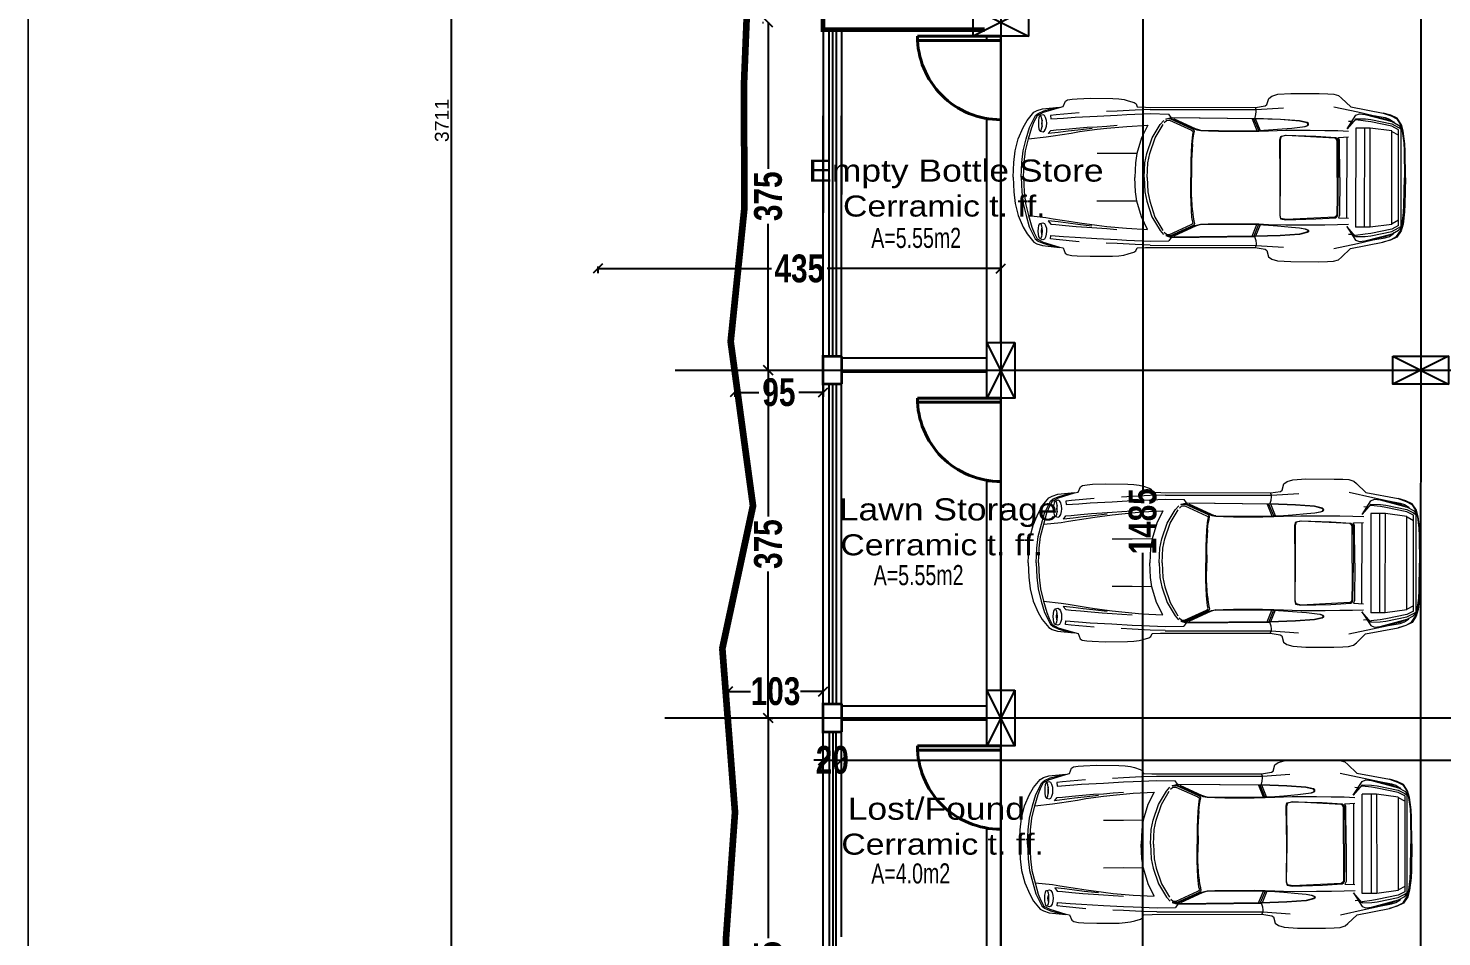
# Model space of a CAD drawing. Extents: x 285329 to 658348, y -83126 to -16980.
# Drawn here: x 326417 to 327941, y -41959 to -40979 of the extents above; entities that cross this region are included whole.
import ezdxf

# ---------------------------------------------------------------- set-up
doc = ezdxf.new("R2010")
doc.units = 0
doc.linetypes.add('CENTER', pattern=[50.8, 31.75, -6.35, 6.35, -6.35])
doc.layers.get('0').update_dxf_attribs({"linetype": 'CONTINUOUS'})
doc.layers.get('DEFPOINTS').update_dxf_attribs({"color": 9, "linetype": 'CONTINUOUS'})
for name, color, linetype, lineweight in [('A-Axis', 1, 'CENTER', 9), ('A-Door', 5, 'CONTINUOUS', 15), ('A-text finishing', 6, 'CONTINUOUS', 13), ('A-text function', 30, 'CONTINUOUS', 20), ('excavation border', 5, 'CONTINUOUS', 30), ('FIGURES', 153, 'CONTINUOUS', 0), ('SECTION-ar', 131, 'CONTINUOUS', 40), ('VIS', 8, 'CONTINUOUS', 18)]:
    doc.layers.add(name, color=color, linetype=linetype, lineweight=lineweight)
for name, color, linetype in [('AXIS', 1, 'CONTINUOUS'), ('COLUMN', 5, 'CONTINUOUS'), ('FURNITURE', 4, 'CONTINUOUS'), ('TEXT', 3, 'CONTINUOUS'), ('WALL', 7, 'CONTINUOUS'), ('WALL1', 2, 'CONTINUOUS')]:
    doc.layers.add(name, color=color, linetype=linetype)
doc.styles.add('ARIAL', font='BOD_CB.TTF', dxfattribs={"width": 1.2})
doc.styles.add('CITYBLUEPRINT', font='cityb___.ttf', dxfattribs={"width": 0.8})
doc.styles.get("Standard").update_dxf_attribs({"font": 'sanss___.ttf', "height": 15})
doc.dimstyles.new('50', dxfattribs={"dimtxt": 30, "dimasz": 10, "dimexe": 5, "dimexo": 6, "dimgap": 5, "dimtad": 0, "dimdec": 0, "dimdsep": 46, "dimtxsty": 'CITYBLUEPRINT', "dimblk1": 'OBLIQUE', "dimblk2": 'OBLIQUE', "dimsah": 1, "dimcen": 0.05, "dimdle": 0.03, "dimclre": 22, "dimclrt": 7, "dimadec": 0, "dimazin": 0, "dimtfac": 1, "dimtdec": 0, "dimtix": 1, "dimtmove": 0, "dimatfit": 3, "dimldrblk": 'OBLIQUE', "dimfxl": 1, "dimtolj": 1, "dimtzin": 0, "dimarcsym": 0})
doc.dimstyles.new('STANDARD$0', dxfattribs={"dimscale": 0, "dimtxt": 50, "dimasz": 8, "dimexe": 15, "dimexo": 0.0625, "dimgap": 2, "dimtad": 1, "dimdec": 0, "dimzin": 0, "dimdsep": 46, "dimtxsty": 'Standard', "dimblk1": 'ARCHTICK', "dimblk2": 'ARCHTICK', "dimsah": 1, "dimcen": 0.09, "dimdle": 15, "dimclrd": 3, "dimclre": 3, "dimclrt": 3, "dimazin": 0, "dimtfac": 1, "dimtdec": 0, "dimtofl": 0, "dimtmove": 1, "dimatfit": 3, "dimldrblk": 'ARCHTICK', "dimfxl": 1.0455, "dimfxlon": 1, "dimtolj": 1, "dimtzin": 0, "dimarcsym": 0})

# ---------------------------------------------------------------- blocks, each defined once
blk = doc.blocks.new('XREF1$0$02PCAR09')
at = {"color": 0, "linetype": 'ByBlock'}
for p, q in [((-143.26, 30.05), (-157.04, 27.42)), ((-136.16, 30.07), (-146.25, 27.9)), ((-139.39, 33.77), (-143.26, 30.05)), ((-138.14, 34.83), (-139.39, 33.77)), ((-136.04, 35.43), (-138.14, 34.83)), ((-133.57, 35.58), (-136.04, 35.43)), ((-129.86, 35.7), (-133.57, 35.58)), ((-117.88, 35.7), (-129.86, 35.7)), ((-112.33, 35.34), (-117.88, 35.7)), ((-109.85, 34.59), (-112.33, 35.34)), ((-108.47, 33.6), (-109.85, 34.59)), ((-107.73, 30.95), (-108.47, 33.6)), ((-107, 30.43), (-107.73, 30.95)), ((-102.8, 29.76), (-107, 30.43)), ((-52.16, 31.23), (-52.64, 29.95)), ((-51.29, 31.76), (-52.16, 31.23)), ((-48.85, 32.53), (-51.29, 31.76)), ((-47.09, 33.02), (-48.85, 32.53)), ((-44.85, 33.29), (-47.09, 33.02)), ((-42.26, 33.45), (-44.85, 33.29)), ((-32.75, 33.53), (-42.26, 33.45)), ((-27.18, 33.31), (-32.75, 33.53)), ((-24.96, 33.14), (-27.18, 33.31)), ((-22.98, 32.83), (-24.96, 33.14)), ((-22.13, 32.24), (-22.98, 32.83)), ((-21.22, 30), (-22.13, 32.24)), ((-164.79, 22.49), (-162.98, 25.22)), ((-162.81, 24.98), (-164.42, 22.49)), ((-162.98, 25.22), (-160.29, 26.5)), ((-160.49, 26.23), (-162.81, 24.98)), ((-159.78, 24.91), (-161.5, 23.73)), ((-149.39, 26.87), (-160.88, 23.8)), ((-151.85, 24.65), (-160.77, 22.81)), ((-157.04, 27.42), (-160.49, 26.23)), ((-160.29, 26.5), (-157.04, 27.42)), ((-159.78, 24.24), (-160.17, 23.99)), ((-157.91, 25.53), (-159.78, 24.91)), ((-157.91, 25.01), (-159.78, 24.24)), ((-152.81, 26.43), (-157.91, 25.53)), ((-153.83, 25.85), (-157.91, 25.01)), ((-153.47, 26.28), (-153.83, 25.85)), ((-146.25, 27.9), (-152.81, 26.43)), ((-149.51, 24.91), (-151.85, 24.65)), ((-151.85, 23.66), (-149.51, 24.04)), ((-145.43, 25.03), (-149.51, 24.91)), ((-149.51, 24.04), (-145.43, 24.53)), ((-147.04, 27.13), (-149.39, 26.87)), ((-145.43, 26.52), (-147.04, 27.13)), ((-141.73, 20.71), (-145.43, 26.52)), ((-145.43, 25.03), (-141.73, 20.73)), ((-145.43, 24.53), (-145.43, 25.03)), ((-142.39, 24.02), (-143.85, 23.95)), ((-124.86, 23.34), (-121.58, 24.14)), ((-124.69, 23.22), (-121.6, 24.01)), ((-121.6, 24.01), (-113.44, 24.57)), ((-121.58, 24.14), (-113.44, 24.69)), ((-103.18, 28.82), (-114.79, 29.59)), ((-113.44, 24.69), (-102.68, 25.08)), ((-113.44, 24.57), (-102.68, 24.96)), ((-104.9, 20.03), (-102.9, 24.96)), ((-104.22, 19.99), (-102.17, 24.96)), ((-101.45, 24.96), (-103.47, 19.98)), ((-103.18, 28.82), (-102.8, 29.76)), ((-58.2, 28.79), (-103.18, 28.82)), ((-103.18, 28.09), (-103.18, 28.82)), ((-103.06, 26.7), (-103.18, 28.09)), ((-102.68, 25.44), (-103.06, 26.7)), ((-56.22, 29.83), (-102.8, 29.76)), ((-67.1, 25.44), (-102.68, 25.06)), ((-102.68, 25.08), (-102.68, 25.44)), ((-102.68, 24.94), (-67.65, 25.32)), ((-102.68, 25.06), (-102.68, 24.94)), ((-77.45, 20.66), (-68.24, 24.88)), ((-67.39, 24.89), (-76.59, 20.66)), ((-76.17, 20.52), (-66.86, 24.77)), ((-66.4, 24.24), (-75.65, 20.03)), ((-66.42, 25.2), (-67.39, 24.89)), ((-67.1, 25.46), (-66.11, 26.89)), ((-67.1, 25.54), (-67.1, 25.54)), ((-64.81, 24.72), (-67.1, 25.46)), ((-66.86, 24.77), (-65.78, 24.81)), ((-65.14, 24.16), (-66.4, 24.24)), ((-58.32, 27.06), (-66.11, 26.89)), ((-65.78, 24.81), (-64.81, 24.72)), ((-64.13, 23.29), (-65.14, 24.16)), ((-62.4, 22.49), (-63.89, 24.21)), ((-48.2, 26.63), (-58.32, 27.06)), ((-58.2, 28.77), (-51.78, 28.55)), ((-52.64, 29.95), (-56.22, 29.83)), ((-51.78, 28.55), (-44.15, 28.14)), ((-44.15, 26.41), (-48.2, 26.63)), ((-44.15, 28.14), (-39.54, 27.93)), ((-35.6, 25.95), (-44.15, 26.41)), ((-26.33, 25.46), (-35.6, 25.95)), ((-28.03, 27.35), (-18.29, 26.45)), ((-21.41, 25.08), (-26.33, 25.46)), ((-16.03, 24.72), (-21.41, 25.08)), ((-19.65, 29.66), (-21.22, 30)), ((-12.48, 29.04), (-19.65, 29.78)), ((-12.79, 27.56), (-19.65, 29.66)), ((-18.29, 26.45), (-15.88, 26.19)), ((-13.04, 28.18), (-17.96, 29.55)), ((-15.88, 26.19), (-16.03, 24.72)), ((-14.22, 22.91), (-14.12, 24.14)), ((-14.12, 24.14), (-13.76, 25.41)), ((-13.76, 25.41), (-13.28, 26.26)), ((-13.28, 26.26), (-12.67, 26.55)), ((-10.59, 27.09), (-13.04, 28.18)), ((-10.26, 26.19), (-12.79, 27.56)), ((-12.67, 26.55), (-11.49, 26.19)), ((-10.14, 28.29), (-12.48, 29.04)), ((-12.31, 22.86), (-12.22, 24.26)), ((-12.22, 24.26), (-12.07, 25.22)), ((-12.22, 24.26), (-12.04, 22.86)), ((-12.07, 25.22), (-11.81, 25.93)), ((-11.81, 25.93), (-11.49, 26.19)), ((-11.49, 26.19), (-11.18, 25.93)), ((-11.18, 25.93), (-10.93, 25.22)), ((-10.93, 25.22), (-10.74, 24.13)), ((-10.74, 24.13), (-10.69, 22.86)), ((-9.43, 26.13), (-10.59, 27.09)), ((-8.9, 23.63), (-10.26, 26.19)), ((-8.78, 27.56), (-10.14, 28.29)), ((-6.9, 21.08), (-9.43, 26.13)), ((-5.94, 24.09), (-8.78, 27.56)), ((-4.27, 21.14), (-5.94, 24.09)), ((-166.21, 14.44), (-165.56, 19.69)), ((-165.19, 19.69), (-165.8, 14.82)), ((-165.56, 19.69), (-164.79, 22.49)), ((-164.42, 22.49), (-165.19, 19.69)), ((-163.6, 22.32), (-164.59, 21.21)), ((-163.6, 21.32), (-164.59, 20.71)), ((-164.59, -21.21), (-164.59, 21.21)), ((-160.88, 23.8), (-163.6, 22.32)), ((-160.77, 22.81), (-163.6, 21.32)), ((-163.6, 20.33), (-160.77, 21.82)), ((-163.6, 20.33), (-163.6, -20.33)), ((-163.6, 18.05), (-160.88, 19.53)), ((-161.5, 23.73), (-161.74, 23.33)), ((-160.77, 21.82), (-151.85, 23.66)), ((-160.77, 19.82), (-151.61, 21.07)), ((-160.77, 19.82), (-160.77, -19.82)), ((-151.61, 21.07), (-151.61, -21.07)), ((-151.61, 21.07), (-145.43, 21.07)), ((-149.26, 21.07), (-149.26, -21.19)), ((-145.43, -21.07), (-145.43, 21.07)), ((-137.77, 19.96), (-142.39, 19.75)), ((-132.34, 20.03), (-137.77, 19.96)), ((-126.04, 20.1), (-132.34, 20.03)), ((-115.78, 20.11), (-126.04, 20.1)), ((-125.42, 22.45), (-125.37, 22.96)), ((-125.08, 22.11), (-125.42, 22.45)), ((-125.37, 22.96), (-124.86, 23.34)), ((-125.15, 22.43), (-125.13, 22.84)), ((-124.89, 22.11), (-125.15, 22.43)), ((-125.13, 22.84), (-124.69, 23.22)), ((-124.01, 21.73), (-125.08, 22.11)), ((-123.84, 21.73), (-124.89, 22.11)), ((-121.62, 21.38), (-124.01, 21.73)), ((-121.62, 21.38), (-123.84, 21.73)), ((-118.22, 21.03), (-121.62, 21.38)), ((-112.19, 20.51), (-118.22, 21.03)), ((-108.37, 19.87), (-115.78, 20.11)), ((-108.37, 20.23), (-112.19, 20.51)), ((-104.22, 19.99), (-108.37, 20.23)), ((-104.27, 19.73), (-108.37, 19.87)), ((-99.56, 19.65), (-104.27, 19.73)), ((-99.52, 19.84), (-104.22, 19.99)), ((-87.11, 19.64), (-99.56, 19.65)), ((-87.11, 19.87), (-99.52, 19.84)), ((-82.86, 19.87), (-87.11, 19.87)), ((-82.86, 19.72), (-87.11, 19.64)), ((-79.67, 19.98), (-82.86, 19.87)), ((-79.63, 19.86), (-82.86, 19.72)), ((-79.67, 19.96), (-78.74, 20.2)), ((-77.89, 20.2), (-79.63, 19.86)), ((-78.74, 20.2), (-77.45, 20.66)), ((-77.21, 20.44), (-77.89, 20.2)), ((-76.59, 20.66), (-77.21, 20.44)), ((-76.95, 19.52), (-76.71, 20.25)), ((-76.73, 18.37), (-76.95, 19.52)), ((-76.42, 16.82), (-76.73, 18.37)), ((-76.71, 20.25), (-76.17, 20.52)), ((-76.22, 19.69), (-76.44, 19.24)), ((-76.44, 19.24), (-76.15, 18.22)), ((-75.65, 20.03), (-76.22, 19.69)), ((-76.15, 18.22), (-75.93, 16.82)), ((-60.22, 16.82), (-63.6, 22.49)), ((-58.97, 16.82), (-62.4, 22.49)), ((-57.13, 22.11), (-54.53, 16.8)), ((-48.2, 21.63), (-57.13, 22.11)), ((-39.78, 20.85), (-48.2, 21.63)), ((-39.78, 21.75), (-44.12, 22.11)), ((-35.6, 21.46), (-39.78, 21.75)), ((-35.6, 20.37), (-39.78, 20.85)), ((-31.38, 21.21), (-35.6, 21.46)), ((-28.21, 19.38), (-35.6, 20.37)), ((-33.48, 20.69), (-27.45, 19.99)), ((-26.79, 20.88), (-31.38, 21.21)), ((-24.62, 18.78), (-28.21, 19.38)), ((-27.45, 19.99), (-23.36, 19.5)), ((-22.2, 20.45), (-26.79, 20.88)), ((-17.01, 17.6), (-24.62, 18.78)), ((-23.36, 19.5), (-19.12, 18.97)), ((-18.2, 20.06), (-22.2, 20.45)), ((-19.12, 18.97), (-14.89, 18.51)), ((-16, 19.87), (-18.2, 20.06)), ((-14.89, 18.51), (-16, 19.87)), ((-14.12, 21.68), (-14.22, 22.91)), ((-13.76, 20.44), (-14.12, 21.68)), ((-13.28, 19.65), (-13.76, 20.44)), ((-12.67, 19.33), (-13.28, 19.65)), ((-11.49, 19.6), (-12.67, 19.33)), ((-12.24, 21.56), (-12.31, 22.86)), ((-12.04, 22.86), (-12.24, 21.56)), ((-12.07, 20.57), (-12.24, 21.58)), ((-11.81, 19.84), (-12.07, 20.57)), ((-11.49, 19.6), (-11.81, 19.84)), ((-11.18, 19.81), (-11.49, 19.6)), ((-10.93, 20.51), (-11.18, 19.81)), ((-10.74, 21.58), (-10.93, 20.51)), ((-10.69, 22.86), (-10.74, 21.58)), ((-7.91, 21.15), (-8.9, 23.63)), ((-6.56, 16.32), (-7.91, 21.15)), ((-5.57, 16.32), (-6.9, 21.08)), ((-2.17, 16.31), (-4.27, 21.14)), ((-166.35, 11.22), (-166.21, 14.44)), ((-165.8, 14.82), (-165.94, 11.59)), ((-138.14, 17.06), (-142.38, 17.26)), ((-141.73, 17.26), (-141.73, -17.16)), ((-138.66, 0), (-138.57, 15.9)), ((-138.57, 15.9), (-138.14, 17.06)), ((-137.9, 15.9), (-138.04, 8.28)), ((-137.51, 16.58), (-137.9, 15.9)), ((-137.56, 8.16), (-137.48, 15.78)), ((-136.98, 17.01), (-137.51, 16.58)), ((-137.48, 15.78), (-137.08, 16.44)), ((-137.08, 16.44), (-136.55, 16.78)), ((-128.55, 17.52), (-136.98, 17.01)), ((-136.55, 16.78), (-115.95, 17.82)), ((-115.76, 17.94), (-128.55, 17.52)), ((-115.95, 17.82), (-113.73, 17.36)), ((-113.56, 17.48), (-115.76, 17.94)), ((-113.73, 17.36), (-113.35, 15.95)), ((-113.2, 16.07), (-113.56, 17.48)), ((-113.4, -0.02), (-113.2, 16.07)), ((-113.35, 15.95), (-113.4, 0.02)), ((-76.1, 14.07), (-76.42, 16.82)), ((-76.1, 14.07), (-75.74, 7.15)), ((-75.93, 16.82), (-75.72, 13.98)), ((-75.72, 13.98), (-75.43, 7.15)), ((-60.22, 16.82), (-60.22, 16.82)), ((-58, 10.14), (-60.22, 16.82)), ((-56.75, 10.14), (-58.97, 16.82)), ((-54.53, 16.8), (-52.55, 10.14)), ((-13.95, 17.11), (-17.01, 17.6)), ((-6.56, 16.32), (-13.95, 17.11)), ((-5.26, 11.13), (-6.56, 16.32)), ((-4.27, 11.13), (-5.57, 16.32)), ((-0.87, 11.13), (-2.17, 16.31)), ((-166.57, 0.02), (-166.35, 11.22)), ((-165.94, 11.59), (-166.08, 0)), ((-138.04, 8.28), (-138.04, 0)), ((-137.56, 0), (-137.56, 8.16)), ((-75.74, 7.15), (-75.77, 0)), ((-75.43, 7.15), (-75.4, 0)), ((-57.13, 6.18), (-58, 10.14)), ((-56.89, 0), (-57.13, 6.18)), ((-55.9, 6.18), (-56.75, 10.14)), ((-55.64, 0), (-55.9, 6.18)), ((-52.55, 10.14), (-44.12, 10.09)), ((-52.55, 10.14), (-51.92, 6.18)), ((-51.92, 6.18), (-51.68, 0)), ((-44.12, 10.09), (-35.6, 10.09)), ((-4.7, 6.2), (-5.26, 11.13)), ((-4.39, 0), (-4.7, 6.2)), ((-3.7, 6.2), (-4.27, 11.13)), ((-3.4, 0), (-3.7, 6.2)), ((-0.31, 6.18), (-0.87, 11.13)), ((0, 0), (-0.31, 6.18)), ((-165.94, -11.59), (-166.08, 0)), ((-138.66, 0), (-138.57, -15.9)), ((-138.04, -8.28), (-138.04, 0)), ((-137.56, 0), (-137.56, -8.16)), ((-113.4, 0.02), (-113.2, -16.07)), ((-75.74, -7.15), (-75.77, 0)), ((-75.43, -7.15), (-75.4, 0)), ((-56.89, 0), (-57.13, -6.18)), ((-55.64, 0), (-55.9, -6.18)), ((-51.92, -6.18), (-51.68, 0)), ((-4.39, 0), (-4.7, -6.2)), ((-3.4, 0), (-3.7, -6.2)), ((0, 0), (-0.31, -6.18)), ((-166.57, -0.02), (-166.35, -11.22)), ((-113.35, -15.95), (-113.4, -0.02)), ((-166.35, -11.22), (-166.21, -14.44)), ((-165.8, -14.82), (-165.94, -11.59)), ((-137.9, -15.9), (-138.04, -8.28)), ((-137.56, -8.16), (-137.48, -15.78)), ((-76.1, -14.07), (-75.74, -7.15)), ((-75.72, -13.98), (-75.43, -7.15)), ((-58, -10.14), (-60.22, -16.82)), ((-56.75, -10.14), (-58.97, -16.82)), ((-57.13, -6.18), (-58, -10.14)), ((-55.9, -6.18), (-56.75, -10.14)), ((-54.53, -16.8), (-52.55, -10.14)), ((-52.55, -10.14), (-51.92, -6.18)), ((-52.55, -10.14), (-44.12, -10.09)), ((-44.12, -10.09), (-35.6, -10.09)), ((-5.26, -11.13), (-6.56, -16.32)), ((-4.27, -11.13), (-5.57, -16.32)), ((-4.7, -6.2), (-5.26, -11.13)), ((-3.7, -6.2), (-4.27, -11.13)), ((-0.87, -11.13), (-2.17, -16.31)), ((-0.31, -6.18), (-0.87, -11.13)), ((-166.21, -14.44), (-165.56, -19.69)), ((-165.19, -19.69), (-165.8, -14.82)), ((-138.14, -17.06), (-142.38, -17.26)), ((-138.57, -15.9), (-138.14, -17.06)), ((-137.51, -16.58), (-137.9, -15.9)), ((-136.98, -17.01), (-137.51, -16.58)), ((-137.48, -15.78), (-137.08, -16.44)), ((-137.08, -16.44), (-136.55, -16.78)), ((-128.55, -17.52), (-136.98, -17.01)), ((-136.55, -16.78), (-115.95, -17.82)), ((-115.76, -17.94), (-128.55, -17.52)), ((-115.95, -17.82), (-113.73, -17.36)), ((-113.56, -17.48), (-115.76, -17.94)), ((-113.73, -17.36), (-113.35, -15.95)), ((-113.2, -16.07), (-113.56, -17.48)), ((-76.42, -16.82), (-76.73, -18.37)), ((-76.1, -14.07), (-76.42, -16.82)), ((-76.15, -18.22), (-75.93, -16.82)), ((-75.93, -16.82), (-75.72, -13.98)), ((-60.22, -16.82), (-63.6, -22.49)), ((-58.97, -16.82), (-62.4, -22.49)), ((-60.22, -16.82), (-60.22, -16.82)), ((-57.13, -22.11), (-54.53, -16.8)), ((-17.01, -17.6), (-24.62, -18.78)), ((-13.95, -17.11), (-17.01, -17.6)), ((-6.56, -16.32), (-13.95, -17.11)), ((-6.56, -16.32), (-7.91, -21.15)), ((-5.57, -16.32), (-6.9, -21.08)), ((-2.17, -16.31), (-4.27, -21.14)), ((-165.56, -19.69), (-164.79, -22.49)), ((-164.42, -22.49), (-165.19, -19.69)), ((-164.79, -22.49), (-162.98, -25.22)), ((-163.6, -21.32), (-164.59, -20.71)), ((-163.6, -22.32), (-164.59, -21.21)), ((-162.81, -24.98), (-164.42, -22.49)), ((-163.6, -18.05), (-160.88, -19.53)), ((-163.6, -20.33), (-160.77, -21.82)), ((-160.77, -22.81), (-163.6, -21.32)), ((-160.88, -23.8), (-163.6, -22.32)), ((-161.5, -23.73), (-161.74, -23.33)), ((-159.78, -24.91), (-161.5, -23.73)), ((-149.39, -26.87), (-160.88, -23.8)), ((-160.77, -19.82), (-151.61, -21.07)), ((-160.77, -21.82), (-151.85, -23.66)), ((-151.85, -24.65), (-160.77, -22.81)), ((-159.78, -24.24), (-160.17, -23.99)), ((-151.85, -23.66), (-149.51, -24.04)), ((-151.61, -21.07), (-145.43, -21.07)), ((-141.73, -20.71), (-145.43, -26.52)), ((-145.43, -25.03), (-141.73, -20.73)), ((-142.39, -24.02), (-143.85, -23.95)), ((-137.77, -19.96), (-142.39, -19.75)), ((-132.34, -20.03), (-137.77, -19.96)), ((-126.04, -20.1), (-132.34, -20.03)), ((-115.78, -20.11), (-126.04, -20.1)), ((-125.08, -22.11), (-125.42, -22.45)), ((-125.42, -22.45), (-125.37, -22.96)), ((-125.37, -22.96), (-124.86, -23.34)), ((-124.89, -22.11), (-125.15, -22.43)), ((-125.15, -22.43), (-125.13, -22.84)), ((-125.13, -22.84), (-124.69, -23.22)), ((-124.01, -21.73), (-125.08, -22.11)), ((-123.84, -21.73), (-124.89, -22.11)), ((-124.86, -23.34), (-121.58, -24.14)), ((-124.69, -23.22), (-121.6, -24.01)), ((-121.62, -21.38), (-124.01, -21.73)), ((-121.62, -21.38), (-123.84, -21.73)), ((-118.22, -21.03), (-121.62, -21.38)), ((-112.19, -20.51), (-118.22, -21.03)), ((-108.37, -19.87), (-115.78, -20.11)), ((-108.37, -20.23), (-112.19, -20.51)), ((-104.27, -19.73), (-108.37, -19.87)), ((-104.22, -19.99), (-108.37, -20.23)), ((-104.9, -20.03), (-102.9, -24.96)), ((-99.56, -19.65), (-104.27, -19.73)), ((-99.52, -19.84), (-104.22, -19.99)), ((-104.22, -19.99), (-102.17, -24.96)), ((-101.45, -24.96), (-103.47, -19.98)), ((-87.11, -19.64), (-99.56, -19.65)), ((-87.11, -19.87), (-99.52, -19.84)), ((-82.86, -19.72), (-87.11, -19.64)), ((-82.86, -19.87), (-87.11, -19.87)), ((-79.63, -19.86), (-82.86, -19.72)), ((-79.67, -19.98), (-82.86, -19.87)), ((-79.67, -19.96), (-78.74, -20.2)), ((-77.89, -20.2), (-79.63, -19.86)), ((-78.74, -20.2), (-77.45, -20.66)), ((-77.21, -20.44), (-77.89, -20.2)), ((-77.45, -20.66), (-68.24, -24.88)), ((-76.59, -20.66), (-77.21, -20.44)), ((-76.73, -18.37), (-76.95, -19.52)), ((-76.95, -19.52), (-76.71, -20.25)), ((-76.71, -20.25), (-76.17, -20.52)), ((-67.39, -24.89), (-76.59, -20.66)), ((-76.44, -19.24), (-76.15, -18.22)), ((-76.22, -19.69), (-76.44, -19.24)), ((-75.65, -20.03), (-76.22, -19.69)), ((-76.17, -20.52), (-66.86, -24.77)), ((-66.4, -24.24), (-75.65, -20.03)), ((-64.13, -23.29), (-65.14, -24.16)), ((-62.4, -22.49), (-63.89, -24.21)), ((-48.2, -21.63), (-57.13, -22.11)), ((-39.78, -20.85), (-48.2, -21.63)), ((-39.78, -21.75), (-44.12, -22.11)), ((-35.6, -20.37), (-39.78, -20.85)), ((-35.6, -21.46), (-39.78, -21.75)), ((-28.21, -19.38), (-35.6, -20.37)), ((-31.38, -21.21), (-35.6, -21.46)), ((-33.48, -20.69), (-27.45, -19.99)), ((-26.79, -20.88), (-31.38, -21.21)), ((-24.62, -18.78), (-28.21, -19.38)), ((-27.45, -19.99), (-23.36, -19.5)), ((-22.2, -20.45), (-26.79, -20.88)), ((-23.36, -19.5), (-19.12, -18.97)), ((-18.2, -20.06), (-22.2, -20.45)), ((-19.12, -18.97), (-14.89, -18.51)), ((-16, -19.87), (-18.2, -20.06)), ((-14.89, -18.51), (-16, -19.87)), ((-14.12, -21.68), (-14.22, -22.91)), ((-14.22, -22.91), (-14.12, -24.14)), ((-13.76, -20.44), (-14.12, -21.68)), ((-13.28, -19.65), (-13.76, -20.44)), ((-12.67, -19.33), (-13.28, -19.65)), ((-11.49, -19.6), (-12.67, -19.33)), ((-12.24, -21.56), (-12.31, -22.86)), ((-12.31, -22.86), (-12.22, -24.26)), ((-12.07, -20.57), (-12.24, -21.58)), ((-12.04, -22.86), (-12.24, -21.56)), ((-12.22, -24.26), (-12.04, -22.86)), ((-11.81, -19.84), (-12.07, -20.57)), ((-11.49, -19.6), (-11.81, -19.84)), ((-11.18, -19.81), (-11.49, -19.6)), ((-10.93, -20.51), (-11.18, -19.81)), ((-10.74, -21.58), (-10.93, -20.51)), ((-10.69, -22.86), (-10.74, -21.58)), ((-10.74, -24.13), (-10.69, -22.86)), ((-8.9, -23.63), (-10.26, -26.19)), ((-6.9, -21.08), (-9.43, -26.13)), ((-7.91, -21.15), (-8.9, -23.63)), ((-4.27, -21.14), (-5.94, -24.09)), ((-162.98, -25.22), (-160.29, -26.5)), ((-160.49, -26.23), (-162.81, -24.98)), ((-157.04, -27.42), (-160.49, -26.23)), ((-160.29, -26.5), (-157.04, -27.42)), ((-157.91, -25.01), (-159.78, -24.24)), ((-157.91, -25.53), (-159.78, -24.91)), ((-153.83, -25.85), (-157.91, -25.01)), ((-152.81, -26.43), (-157.91, -25.53)), ((-143.26, -30.05), (-157.04, -27.42)), ((-153.47, -26.28), (-153.83, -25.85)), ((-146.25, -27.9), (-152.81, -26.43)), ((-149.51, -24.91), (-151.85, -24.65)), ((-149.51, -24.04), (-145.43, -24.53)), ((-145.43, -25.03), (-149.51, -24.91)), ((-147.04, -27.13), (-149.39, -26.87)), ((-145.43, -26.52), (-147.04, -27.13)), ((-136.16, -30.07), (-146.25, -27.9)), ((-145.43, -24.53), (-145.43, -25.03)), ((-121.6, -24.01), (-113.44, -24.57)), ((-121.58, -24.14), (-113.44, -24.69)), ((-103.18, -28.82), (-114.79, -29.59)), ((-113.44, -24.57), (-102.68, -24.96)), ((-113.44, -24.69), (-102.68, -25.08)), ((-102.8, -29.76), (-107, -30.43)), ((-103.06, -26.7), (-103.18, -28.09)), ((-103.18, -28.09), (-103.18, -28.82)), ((-58.2, -28.79), (-103.18, -28.82)), ((-103.18, -28.82), (-102.8, -29.76)), ((-102.68, -25.44), (-103.06, -26.7)), ((-56.22, -29.83), (-102.8, -29.76)), ((-102.68, -25.06), (-102.68, -24.94)), ((-102.68, -24.94), (-67.65, -25.32)), ((-67.1, -25.44), (-102.68, -25.06)), ((-102.68, -25.08), (-102.68, -25.44)), ((-66.42, -25.2), (-67.39, -24.89)), ((-64.81, -24.72), (-67.1, -25.46)), ((-67.1, -25.46), (-66.11, -26.89)), ((-67.1, -25.54), (-67.1, -25.54)), ((-66.86, -24.77), (-65.78, -24.81)), ((-65.14, -24.16), (-66.4, -24.24)), ((-58.32, -27.06), (-66.11, -26.89)), ((-65.78, -24.81), (-64.81, -24.72)), ((-48.2, -26.63), (-58.32, -27.06)), ((-58.2, -28.77), (-51.78, -28.55)), ((-52.64, -29.95), (-56.22, -29.83)), ((-52.16, -31.23), (-52.64, -29.95)), ((-51.78, -28.55), (-44.15, -28.14)), ((-44.15, -26.41), (-48.2, -26.63)), ((-35.6, -25.95), (-44.15, -26.41)), ((-44.15, -28.14), (-39.54, -27.93)), ((-26.33, -25.46), (-35.6, -25.95)), ((-28.03, -27.35), (-18.29, -26.45)), ((-21.41, -25.08), (-26.33, -25.46)), ((-21.22, -30), (-22.13, -32.24)), ((-16.03, -24.72), (-21.41, -25.08)), ((-19.65, -29.66), (-21.22, -30)), ((-12.79, -27.56), (-19.65, -29.66)), ((-12.48, -29.04), (-19.65, -29.78)), ((-18.29, -26.45), (-15.88, -26.19)), ((-13.04, -28.18), (-17.96, -29.55)), ((-15.88, -26.19), (-16.03, -24.72)), ((-14.12, -24.14), (-13.76, -25.41)), ((-13.76, -25.41), (-13.28, -26.26)), ((-13.28, -26.26), (-12.67, -26.55)), ((-10.59, -27.09), (-13.04, -28.18)), ((-10.26, -26.19), (-12.79, -27.56)), ((-12.67, -26.55), (-11.49, -26.19)), ((-10.14, -28.29), (-12.48, -29.04)), ((-12.22, -24.26), (-12.07, -25.22)), ((-12.07, -25.22), (-11.81, -25.93)), ((-11.81, -25.93), (-11.49, -26.19)), ((-11.49, -26.19), (-11.18, -25.93)), ((-11.18, -25.93), (-10.93, -25.22)), ((-10.93, -25.22), (-10.74, -24.13)), ((-9.43, -26.13), (-10.59, -27.09)), ((-8.78, -27.56), (-10.14, -28.29)), ((-5.94, -24.09), (-8.78, -27.56)), ((-139.39, -33.77), (-143.26, -30.05)), ((-138.14, -34.83), (-139.39, -33.77)), ((-136.04, -35.43), (-138.14, -34.83)), ((-133.57, -35.58), (-136.04, -35.43)), ((-129.86, -35.7), (-133.57, -35.58)), ((-117.88, -35.7), (-129.86, -35.7)), ((-112.33, -35.34), (-117.88, -35.7)), ((-109.85, -34.59), (-112.33, -35.34)), ((-108.47, -33.6), (-109.85, -34.59)), ((-107.73, -30.95), (-108.47, -33.6)), ((-107, -30.43), (-107.73, -30.95)), ((-51.29, -31.76), (-52.16, -31.23)), ((-48.85, -32.53), (-51.29, -31.76)), ((-47.09, -33.02), (-48.85, -32.53)), ((-44.85, -33.29), (-47.09, -33.02)), ((-42.26, -33.45), (-44.85, -33.29)), ((-32.75, -33.53), (-42.26, -33.45)), ((-27.18, -33.31), (-32.75, -33.53)), ((-24.96, -33.14), (-27.18, -33.31)), ((-22.98, -32.83), (-24.96, -33.14)), ((-22.13, -32.24), (-22.98, -32.83))]:
    blk.add_line(p, q, dxfattribs=at)
blk = doc.blocks.new('COLUMN')
at = {"layer": 'AXIS'}
for p, q in [((236924.7, -9644.3), (236984.7, -9674.3)), ((236984.7, -9644.3), (236924.7, -9674.3))]:
    blk.add_line(p, q, dxfattribs=at)
at = {"layer": 'COLUMN'}
blk.add_lwpolyline([(236924.7, -9644.3), (236984.7, -9644.3), (236984.7, -9674.3), (236924.7, -9674.3)], close=True, dxfattribs=at)
blk = doc.blocks.new('cbcb')
at = {"layer": 'AXIS'}
for p, q in [((327577.9, -10741.6), (327577.9, -14318.5)), ((328031, -10741.7), (328030.4, -14326.1)), ((327226.6, -12978.7), (329572, -12978.7)), ((329557.3, -13353.7), (327215.7, -13353.7))]:
    blk.add_line(p, q, dxfattribs=at)
at = {"layer": 'WALL', "linetype": 'Continuous'}
for p in [(90623.2, -2944.4), (91075.9, -3319.4)]:
    blk.add_blockref('COLUMN', p, dxfattribs=at)
at = {"layer": 'WALL', "linetype": 'Continuous', "rotation": 270.0000000024456}
for p in [(337237.2, 223976), (337237.2, 223601)]:
    blk.add_blockref('COLUMN', p, dxfattribs=at)
blk = doc.blocks.new('_Oblique')
at = {"color": 0, "lineweight": -2}
blk.add_line((-0.5, -0.5), (0.5, 0.5), dxfattribs=at)
blk = doc.blocks.new('*D2862')
at = {"layer": 'DEFPOINTS', "color": 0, "linetype": 'Continuous', "lineweight": 5, "transparency": 16777216}
for p in [(327633.3, -40768.2), (327614.8, -42253.7), (327618.8, -42253.7)]:
    blk.add_point(p, dxfattribs=at)
at = {"layer": 'VIS', "color": 22, "linetype": 'Continuous', "lineweight": -2, "transparency": 16777216}
for p, q in [((327627.3, -40768.2), (327613.8, -40768.2)), ((327620.8, -42253.7), (327623.8, -42253.7))]:
    blk.add_line(p, q, dxfattribs=at)
at = {"layer": 'VIS', "color": 0, "linetype": 'Continuous', "lineweight": -2, "transparency": 16777216}
for p, q in [((327618.8, -40768.1), (327618.8, -41477)), ((327618.8, -42253.7), (327618.8, -41544.9))]:
    blk.add_line(p, q, dxfattribs=at)
at = {"layer": 'VIS', "color": 0, "linetype": 'Continuous', "lineweight": -2, "transparency": 16777216, "xscale": 10, "yscale": 10, "zscale": 10}
for p, rotation in [((327618.8, -40768.2), 90), ((327618.8, -42253.7), 270)]:
    blk.add_blockref('_Oblique', p, dxfattribs=dict(at, rotation=rotation))
at = {"layer": 'VIS', "color": 7, "linetype": 'Continuous', "lineweight": 5, "transparency": 16777216, "insert": (327618.8, -41510.9), "char_height": 30, "attachment_point": 5, "rotation": 90, "style": 'CITYBLUEPRINT'}
blk.add_mtext('\\A1;1485', dxfattribs=at)
blk = doc.blocks.new('*D2891')
at = {"layer": 'DEFPOINTS', "color": 0, "linetype": 'Continuous', "lineweight": 5, "transparency": 16777216}
for p in [(327274.1, -41770.2), (327294.1, -41768.2), (327294.1, -41770.2)]:
    blk.add_point(p, dxfattribs=at)
at = {"layer": 'VIS', "color": 22, "linetype": 'Continuous', "lineweight": -2, "transparency": 16777216}
for p, q in [((327274.1, -41764.2), (327274.1, -41763.2)), ((327294.1, -41764.2), (327294.1, -41763.2))]:
    blk.add_line(p, q, dxfattribs=at)
at = {"layer": 'VIS', "color": 0, "linetype": 'Continuous', "lineweight": -2, "transparency": 16777216}
for p, q in [((327274.1, -41768.2), (327264.1, -41768.2)), ((327274.1, -41768.2), (327294.1, -41768.2)), ((327294.1, -41768.2), (327304.1, -41768.2))]:
    blk.add_line(p, q, dxfattribs=at)
at = {"layer": 'VIS', "color": 0, "linetype": 'Continuous', "lineweight": -2, "transparency": 16777216, "xscale": 10, "yscale": 10, "zscale": 10}
blk.add_blockref('_Oblique', (327274.1, -41768.2), dxfattribs=at)
at = {"layer": 'VIS', "color": 0, "linetype": 'Continuous', "lineweight": -2, "transparency": 16777216, "xscale": 10, "yscale": 10, "zscale": 10, "rotation": 180}
blk.add_blockref('_Oblique', (327294.1, -41768.2), dxfattribs=at)
at = {"layer": 'VIS', "color": 7, "linetype": 'Continuous', "lineweight": 5, "transparency": 16777216, "insert": (327284.1, -41768.2), "char_height": 30, "attachment_point": 5, "style": 'CITYBLUEPRINT'}
blk.add_mtext('\\A1;20', dxfattribs=at)
blk = doc.blocks.new('*D2892')
at = {"layer": 'DEFPOINTS', "color": 0, "linetype": 'Continuous', "lineweight": 5, "transparency": 16777216}
for p in [(327294.1, -41770.2), (329004.8, -41768.2), (329004.8, -41768.2)]:
    blk.add_point(p, dxfattribs=at)
at = {"layer": 'VIS', "color": 22, "linetype": 'Continuous', "lineweight": -2, "transparency": 16777216}
for p, q in [((327294.1, -41764.2), (327294.1, -41763.2)), ((329004.8, -41762.2), (329004.8, -41763.2))]:
    blk.add_line(p, q, dxfattribs=at)
at = {"layer": 'VIS', "color": 0, "linetype": 'Continuous', "lineweight": -2, "transparency": 16777216}
for p, q in [((327294, -41768.2), (328128.3, -41768.2)), ((329004.8, -41768.2), (328170.5, -41768.2))]:
    blk.add_line(p, q, dxfattribs=at)
at = {"layer": 'VIS', "color": 0, "linetype": 'Continuous', "lineweight": -2, "transparency": 16777216, "xscale": 10, "yscale": 10, "zscale": 10, "rotation": 180}
blk.add_blockref('_Oblique', (327294.1, -41768.2), dxfattribs=at)
at = {"layer": 'VIS', "color": 0, "linetype": 'Continuous', "lineweight": -2, "transparency": 16777216, "xscale": 10, "yscale": 10, "zscale": 10}
blk.add_blockref('_Oblique', (329004.8, -41768.2), dxfattribs=at)
at = {"layer": 'VIS', "color": 7, "linetype": 'Continuous', "lineweight": 5, "transparency": 16777216, "insert": (328149.4, -41768.2), "char_height": 30, "attachment_point": 5, "style": 'CITYBLUEPRINT'}
blk.add_mtext('\\A1;1711', dxfattribs=at)
blk = doc.blocks.new('_ARCHTICK')
at = {"color": 0, "linetype": 'ByBlock', "const_width": 0.15}
blk.add_lwpolyline([(-0.5, -0.5), (0.5, 0.5)], dxfattribs=at)
blk = doc.blocks.new('*D2989')
at = {"layer": 'DEFPOINTS', "color": 0, "linetype": 'Continuous', "lineweight": 5, "transparency": 16777216}
for p in [(327031.2, -39223.2), (326872.9, -42934.2), (327031.2, -42934.2)]:
    blk.add_point(p, dxfattribs=at)
at = {"layer": 'WALL', "color": 3, "linetype": 'Continuous', "lineweight": -2, "transparency": 16777216}
for p, q in [((326872.9, -39208.2), (326872.9, -42949.2)), ((326873.9, -39223.2), (326857.9, -39223.2)), ((326873.9, -42934.2), (326857.9, -42934.2))]:
    blk.add_line(p, q, dxfattribs=at)
at = {"layer": 'WALL', "color": 3, "linetype": 'Continuous', "lineweight": -2, "transparency": 16777216, "xscale": 8, "yscale": 8, "zscale": 8}
for p, rotation in [((326872.9, -39223.2), 90), ((326872.9, -42934.2), 270)]:
    blk.add_blockref('_ARCHTICK', p, dxfattribs=dict(at, rotation=rotation))
at = {"layer": 'WALL', "color": 3, "linetype": 'Continuous', "transparency": 16777216, "insert": (326863.1, -41078.7), "char_height": 15, "attachment_point": 5, "rotation": 90}
blk.add_mtext('\\A1;3711', dxfattribs=at)
blk = doc.blocks.new('D70')
at = {"layer": 'A-Axis'}
blk.add_line((307725.1, -30884.8), (307725.1, -30817.1), dxfattribs=at)
at = {"layer": 'A-Door'}
for p, q in [((307725.1, -30817.1), (307725.1, -30820.5)), ((307792.7, -30817.1), (307792.7, -30820.5))]:
    blk.add_line(p, q, dxfattribs=at)
at = {"layer": 'SECTION-ar', "ltscale": 20}
for p, q in [((307725.1, -30817.1), (307792.7, -30817.1)), ((307792.7, -30820.5), (307725.1, -30820.5))]:
    blk.add_line(p, q, dxfattribs=at)
at = {"layer": 'SECTION-ar', "ltscale": 20, "extrusion": (0, 0, -1)}
blk.add_ellipse((307725.1, -30817.1), major_axis=(-47.9, 47.9), ratio=1, start_param=2.356194, end_param=3.926991, dxfattribs=at)
blk = doc.blocks.new('*D3007')
at = {"layer": 'DEFPOINTS', "color": 0, "linetype": 'Continuous', "lineweight": 5, "transparency": 16777216}
for p in [(327214.9, -40972.9), (327214.9, -41347.9), (327214.9, -41347.9)]:
    blk.add_point(p, dxfattribs=at)
at = {"layer": 'VIS', "color": 22, "linetype": 'Continuous', "lineweight": -2, "transparency": 16777216}
for p, q in [((327208.9, -40972.9), (327209.9, -40972.9)), ((327208.9, -41347.9), (327209.9, -41347.9))]:
    blk.add_line(p, q, dxfattribs=at)
at = {"layer": 'VIS', "color": 0, "linetype": 'Continuous', "lineweight": -2, "transparency": 16777216}
for p, q in [((327214.9, -40972.8), (327214.9, -41130.7)), ((327214.9, -41347.9), (327214.9, -41190.1))]:
    blk.add_line(p, q, dxfattribs=at)
at = {"layer": 'VIS', "color": 0, "linetype": 'Continuous', "lineweight": -2, "transparency": 16777216, "xscale": 10, "yscale": 10, "zscale": 10}
for p, rotation in [((327214.9, -40972.9), 90), ((327214.9, -41347.9), 270)]:
    blk.add_blockref('_Oblique', p, dxfattribs=dict(at, rotation=rotation))
at = {"layer": 'VIS', "color": 7, "linetype": 'Continuous', "lineweight": 5, "transparency": 16777216, "insert": (327214.9, -41160.4), "char_height": 30, "attachment_point": 5, "rotation": 90, "style": 'CITYBLUEPRINT'}
blk.add_mtext('\\A1;375', dxfattribs=at)
blk = doc.blocks.new('*D3008')
at = {"layer": 'DEFPOINTS', "color": 0, "linetype": 'Continuous', "lineweight": 5, "transparency": 16777216}
for p in [(327214.9, -41347.9), (327208.9, -41722.9), (327214.9, -41722.9)]:
    blk.add_point(p, dxfattribs=at)
at = {"layer": 'VIS', "color": 22, "linetype": 'Continuous', "lineweight": -2, "transparency": 16777216}
for p, q in [((327208.9, -41347.9), (327209.9, -41347.9)), ((327214.9, -41722.9), (327219.9, -41722.9))]:
    blk.add_line(p, q, dxfattribs=at)
at = {"layer": 'VIS', "color": 0, "linetype": 'Continuous', "lineweight": -2, "transparency": 16777216}
for p, q in [((327214.9, -41347.8), (327214.9, -41505.7)), ((327214.9, -41722.9), (327214.9, -41565.1))]:
    blk.add_line(p, q, dxfattribs=at)
at = {"layer": 'VIS', "color": 0, "linetype": 'Continuous', "lineweight": -2, "transparency": 16777216, "xscale": 10, "yscale": 10, "zscale": 10}
for p, rotation in [((327214.9, -41347.9), 90), ((327214.9, -41722.9), 270)]:
    blk.add_blockref('_Oblique', p, dxfattribs=dict(at, rotation=rotation))
at = {"layer": 'VIS', "color": 7, "linetype": 'Continuous', "lineweight": 5, "transparency": 16777216, "insert": (327214.9, -41535.4), "char_height": 30, "attachment_point": 5, "rotation": 90, "style": 'CITYBLUEPRINT'}
blk.add_mtext('\\A1;375', dxfattribs=at)
blk = doc.blocks.new('*D3009')
at = {"layer": 'DEFPOINTS', "color": 0, "linetype": 'Continuous', "lineweight": 5, "transparency": 16777216}
for p in [(327208.9, -41722.9), (327208.9, -42257.7), (327214.9, -42257.7)]:
    blk.add_point(p, dxfattribs=at)
at = {"layer": 'VIS', "color": 0, "linetype": 'Continuous', "lineweight": -2, "transparency": 16777216}
for p, q in [((327214.9, -41722.8), (327214.9, -41960.3)), ((327214.9, -42257.8), (327214.9, -42020.3))]:
    blk.add_line(p, q, dxfattribs=at)
at = {"layer": 'VIS', "color": 22, "linetype": 'Continuous', "lineweight": -2, "transparency": 16777216}
for p, q in [((327214.9, -41722.9), (327219.9, -41722.9)), ((327214.9, -42257.7), (327219.9, -42257.7))]:
    blk.add_line(p, q, dxfattribs=at)
at = {"layer": 'VIS', "color": 0, "linetype": 'Continuous', "lineweight": -2, "transparency": 16777216, "xscale": 10, "yscale": 10, "zscale": 10}
for p, rotation in [((327214.9, -41722.9), 90), ((327214.9, -42257.7), 270)]:
    blk.add_blockref('_Oblique', p, dxfattribs=dict(at, rotation=rotation))
at = {"layer": 'VIS', "color": 7, "linetype": 'Continuous', "lineweight": 5, "transparency": 16777216, "insert": (327214.9, -41990.3), "char_height": 30, "attachment_point": 5, "rotation": 90, "style": 'CITYBLUEPRINT'}
blk.add_mtext('\\A1;535', dxfattribs=at)
blk = doc.blocks.new('*D3063')
at = {"layer": 'DEFPOINTS', "color": 0, "linetype": 'Continuous', "lineweight": 5, "transparency": 16777216}
for p in [(327031.2, -41230), (327465.9, -41230), (327031.2, -41238.4)]:
    blk.add_point(p, dxfattribs=at)
at = {"layer": 'VIS', "color": 22, "linetype": 'Continuous', "lineweight": -2, "transparency": 16777216}
for p, q in [((327031.2, -41236), (327031.2, -41243.4)), ((327465.9, -41236), (327465.9, -41243.4))]:
    blk.add_line(p, q, dxfattribs=at)
at = {"layer": 'VIS', "color": 0, "linetype": 'Continuous', "lineweight": -2, "transparency": 16777216}
for p, q in [((327031.2, -41238.4), (327218.6, -41238.4)), ((327465.9, -41238.4), (327278.5, -41238.4))]:
    blk.add_line(p, q, dxfattribs=at)
at = {"layer": 'VIS', "color": 0, "linetype": 'Continuous', "lineweight": -2, "transparency": 16777216, "xscale": 10, "yscale": 10, "zscale": 10, "rotation": 180}
blk.add_blockref('_Oblique', (327031.2, -41238.4), dxfattribs=at)
at = {"layer": 'VIS', "color": 0, "linetype": 'Continuous', "lineweight": -2, "transparency": 16777216, "xscale": 10, "yscale": 10, "zscale": 10}
blk.add_blockref('_Oblique', (327465.9, -41238.4), dxfattribs=at)
at = {"layer": 'VIS', "color": 7, "linetype": 'Continuous', "lineweight": 5, "transparency": 16777216, "insert": (327248.5, -41238.4), "char_height": 30, "attachment_point": 5, "style": 'CITYBLUEPRINT'}
blk.add_mtext('\\A1;435', dxfattribs=at)
blk = doc.blocks.new('*D3073')
at = {"layer": 'DEFPOINTS', "color": 0, "linetype": 'Continuous', "lineweight": 5, "transparency": 16777216}
for p in [(327171.5, -41694.2), (327171.5, -41722.9), (327274.1, -41722.9)]:
    blk.add_point(p, dxfattribs=at)
at = {"layer": 'VIS', "color": 22, "linetype": 'Continuous', "lineweight": -2, "transparency": 16777216}
for p, q in [((327171.5, -41716.9), (327171.5, -41689.2)), ((327274.1, -41716.9), (327274.1, -41689.2))]:
    blk.add_line(p, q, dxfattribs=at)
at = {"layer": 'VIS', "color": 0, "linetype": 'Continuous', "lineweight": -2, "transparency": 16777216}
for p, q in [((327171.5, -41694.2), (327196, -41694.2)), ((327274.1, -41694.2), (327249.6, -41694.2))]:
    blk.add_line(p, q, dxfattribs=at)
at = {"layer": 'VIS', "color": 0, "linetype": 'Continuous', "lineweight": -2, "transparency": 16777216, "xscale": 10, "yscale": 10, "zscale": 10, "rotation": 180}
blk.add_blockref('_Oblique', (327171.5, -41694.2), dxfattribs=at)
at = {"layer": 'VIS', "color": 0, "linetype": 'Continuous', "lineweight": -2, "transparency": 16777216, "xscale": 10, "yscale": 10, "zscale": 10}
blk.add_blockref('_Oblique', (327274.1, -41694.2), dxfattribs=at)
at = {"layer": 'VIS', "color": 7, "linetype": 'Continuous', "lineweight": 5, "transparency": 16777216, "insert": (327222.8, -41694.2), "char_height": 30, "attachment_point": 5, "style": 'CITYBLUEPRINT'}
blk.add_mtext('\\A1;103', dxfattribs=at)
blk = doc.blocks.new('*D3074')
at = {"layer": 'DEFPOINTS', "color": 0, "linetype": 'Continuous', "lineweight": 5, "transparency": 16777216}
for p in [(327178.9, -41347.9), (327274.1, -41347.9), (327178.9, -41371.8)]:
    blk.add_point(p, dxfattribs=at)
at = {"layer": 'VIS', "color": 22, "linetype": 'Continuous', "lineweight": -2, "transparency": 16777216}
for p, q in [((327178.9, -41353.9), (327178.9, -41376.8)), ((327274.1, -41353.9), (327274.1, -41376.8))]:
    blk.add_line(p, q, dxfattribs=at)
at = {"layer": 'VIS', "color": 0, "linetype": 'Continuous', "lineweight": -2, "transparency": 16777216}
for p, q in [((327178.9, -41371.8), (327204.9, -41371.8)), ((327274.1, -41371.8), (327248.1, -41371.8))]:
    blk.add_line(p, q, dxfattribs=at)
at = {"layer": 'VIS', "color": 0, "linetype": 'Continuous', "lineweight": -2, "transparency": 16777216, "xscale": 10, "yscale": 10, "zscale": 10, "rotation": 180}
blk.add_blockref('_Oblique', (327178.9, -41371.8), dxfattribs=at)
at = {"layer": 'VIS', "color": 0, "linetype": 'Continuous', "lineweight": -2, "transparency": 16777216, "xscale": 10, "yscale": 10, "zscale": 10}
blk.add_blockref('_Oblique', (327274.1, -41371.8), dxfattribs=at)
at = {"layer": 'VIS', "color": 7, "linetype": 'Continuous', "lineweight": 5, "transparency": 16777216, "insert": (327226.5, -41371.8), "char_height": 30, "attachment_point": 5, "style": 'CITYBLUEPRINT'}
blk.add_mtext('\\A1;95', dxfattribs=at)

msp = doc.modelspace()

# ---------------------------------------------------------------- linework, layer by layer
at = {"layer": 'COLUMN', "linetype": 'Continuous', "lineweight": 5}
msp.add_lwpolyline([(330104.53, -38608.69), (330104.53, -43858.69), (326417.03, -43858.69), (326417.03, -38608.69)], close=True, dxfattribs=at)
at = {"layer": 'excavation border', "lineweight": 200}
msp.add_lwpolyline([(328036.78, -42776.18), (327883.65, -42801.64), (327733.7, -42810.64), (327579.02, -42826.58), (327438.12, -42845.06), (327277.11, -42856.2), (327256.92, -42832.06), (327168.83, -42775.27), (327160.24, -42600.94), (327156.38, -42458.44), (327170.85, -42278.48), (327169.47, -42130.05), (327169.44, -41961.05), (327179.3, -41824.38), (327165.76, -41647.78), (327198.57, -41494.03), (327174.79, -41316.93), (327189.3, -41173.82), (327188.98, -41039.48), (327196.2, -40861.36)], dxfattribs=at)
at = {"layer": 'FURNITURE', "ltscale": 3}
for points in [[(327280.72, -41332.87), (327280.72, -40980.67), (327288.38, -40980.67), (327288.38, -41332.87)], [(327288.38, -41362.87), (327288.38, -41707.87), (327280.72, -41707.87), (327280.72, -41362.87)], [(327288.38, -42243.74), (327288.38, -41737.87), (327280.72, -41737.87), (327280.72, -42243.74)]]:
    msp.add_lwpolyline(points, dxfattribs=at)
at = {"layer": 'VIS', "linetype": 'Continuous', "lineweight": 5}
msp.add_line((326417.03, -38608.69), (326417.03, -43858.69), dxfattribs=at)
at = {"layer": 'WALL', "linetype": 'Continuous', "ltscale": 3}
for p, q in [((327450.86, -40992.35), (327450.86, -40987.88)), ((327465.86, -41317.87), (327465.86, -40987.88)), ((327450.86, -41377.87), (327450.86, -41077.75)), ((327465.84, -41077.75), (327450.86, -41077.75)), ((327294.06, -41334.73), (327450.85, -41334.73)), ((327294.06, -41349.73), (327450.85, -41349.73)), ((327465.86, -41692.87), (327465.86, -41377.87)), ((327450.86, -41752.87), (327450.86, -41467.75)), ((327465.84, -41467.75), (327450.86, -41467.75)), ((327294.06, -41709.72), (327450.86, -41709.72)), ((327294.06, -41724.72), (327450.86, -41724.72)), ((327465.86, -42242.74), (327465.86, -41752.87)), ((327450.86, -41997.8), (327450.86, -41842.74)), ((327465.83, -41842.74), (327450.86, -41842.74))]:
    msp.add_line(p, q, dxfattribs=at)
at = {"layer": 'WALL', "linetype": 'Continuous', "ltscale": 3, "const_width": 5}
msp.add_lwpolyline([(327448.5, -40558.17), (327274.06, -40558.17), (327274.06, -40980.67), (327448.5, -40980.67)], dxfattribs=at)
at = {"layer": 'WALL', "linetype": 'Continuous', "ltscale": 3}
for points in [[(327274.06, -40980.67), (327274.06, -41178.33)], [(327294.06, -40980.67), (327294.06, -41158.33)], [(327274.06, -41737.87), (327274.06, -41073.58)], [(327294.06, -41842.83), (327294.06, -41073.58)], [(327274.06, -41737.87), (327274.06, -41458.41)], [(327294.06, -41842.83), (327294.06, -41458.41)], [(327274.06, -41707.12), (327274.06, -41722.87)], [(327274.06, -41707.12), (327274.06, -41707.12)], [(327274.06, -41707.12), (327274.06, -41707.12)], [(327294.06, -41707.12), (327294.06, -41722.87)], [(327294.06, -41707.12), (327294.06, -41707.12)], [(327274.06, -42243.2), (327274.06, -41737.87)], [(327294.06, -41958.74), (327294.06, -41842.83)], [(327294.06, -41958.66), (327294.06, -41858.58)]]:
    msp.add_lwpolyline(points, dxfattribs=at)
at = {"layer": 'WALL', "linetype": 'Continuous', "const_width": 3}
for points in [[(327294.06, -41332.87), (327274.06, -41332.87), (327274.06, -41347.87)], [(327294.06, -41332.87), (327294.06, -41347.87)], [(327294.06, -41362.87), (327274.06, -41362.87), (327274.06, -41347.87)], [(327294.06, -41362.87), (327294.06, -41347.87)], [(327294.06, -41707.87), (327274.06, -41707.87), (327274.06, -41722.87)], [(327294.06, -41707.87), (327294.06, -41722.87)], [(327294.06, -41737.87), (327274.06, -41737.87), (327274.06, -41722.87)], [(327294.06, -41737.87), (327294.06, -41722.87)]]:
    msp.add_lwpolyline(points, dxfattribs=at)
at = {"layer": 'WALL', "linetype": 'Continuous'}
for points in [[(327274.06, -41362.87), (327294.06, -41362.87), (327294.06, -41332.87), (327274.06, -41332.87)], [(327274.06, -41737.87), (327294.06, -41737.87), (327294.06, -41707.87), (327274.06, -41707.87)]]:
    msp.add_lwpolyline(points, close=True, dxfattribs=at)
at = {"layer": 'WALL1'}
for p, q in [((327284.55, -41332.87), (327284.55, -40980.67)), ((327284.55, -41707.87), (327284.55, -41362.87)), ((327284.55, -41737.87), (327284.55, -42243.74))]:
    msp.add_line(p, q, dxfattribs=at)

# ---------------------------------------------------------------- block references
at = {"layer": 'FIGURES', "lineweight": 0}
for p, xscale, yscale, zscale, rotation in [((327479.08, -41139.82, -260.83), 2.539999999841102, 2.539999999841102, 2.539999999841102, 179.923157586217), ((327495.33, -41555.45, -521.65), 2.539999999841102, 2.539999999841102, 2.539999999841102, 179.923157586217), ((327486, -41859.1), -2.539999999841102, 2.539999999105928, 2.540000000000873, 0.0768424137829893)]:
    msp.add_blockref('XREF1$0$02PCAR09', p, dxfattribs=dict(at, xscale=xscale, yscale=yscale, zscale=zscale, rotation=rotation))
at = {"layer": 'VIS', "linetype": 'Continuous', "lineweight": 5}
msp.add_blockref('cbcb', (-112.1, -28369.21), dxfattribs=at)
at = {"layer": 'WALL', "linetype": 'Continuous', "xscale": -1.327868852461163, "yscale": 1.327868852461163, "zscale": 1.327868852461163}
for p in [(736084.37, -66.84), (736084.37, -456.83), (736084.36, -831.83)]:
    msp.add_blockref('D70', p, dxfattribs=at)

# ---------------------------------------------------------------- texts
at = {"layer": 'A-text finishing', "style": 'ARIAL', "width": 1.2}
for p in [(327295.66, -41182.28), (327292.8, -41547.53), (327293.82, -41870.23)]:
    msp.add_text('Cerramic t. ff.', height=22.68, dxfattribs=at).set_placement(p)
at = {"layer": 'A-text function', "char_height": 23.814, "width": 413.3955, "attachment_point": 1, "style": 'ARIAL'}
for s, insert in [('Empty Bottle Store', (327258.05, -41120.79)), ('Lawn Storage', (327291.05, -41486.03)), ('Lost/Found', (327300.65, -41808.73))]:
    msp.add_mtext(s, dxfattribs=dict(at, insert=insert))
at = {"layer": 'TEXT', "width": 0.7}
for s, p in [('A=5.55m2', (327326.07, -41216.2)), ('A=5.55m2', (327328.7, -41579.76)), ('A=4.0m2', (327326.1, -41901.37))]:
    msp.add_text(s, height=21.6, rotation=0.12695, dxfattribs=at).set_placement(p)

# ---------------------------------------------------------------- dimensions: what is measured, and where the dimension line sits
at = {"layer": 'VIS', "linetype": 'Continuous', "lineweight": 5}
for base, p1, p2, picture, middle in [((327618.77, -42253.66), (327633.33, -40768.17), (327614.84, -42253.66), '*D2862', (327618.77, -41510.92)), ((327214.88, -41347.87), (327214.88, -40972.88), (327214.88, -41347.87), '*D3007', (327214.88, -41160.37)), ((327214.88, -41722.87), (327214.88, -41347.87), (327208.88, -41722.87), '*D3008', (327214.88, -41535.37)), ((327214.88, -42257.74), (327208.88, -41722.87), (327208.88, -42257.74), '*D3009', (327214.88, -41990.3))]:
    dim = msp.add_linear_dim(base=base, p1=p1, p2=p2, angle=90, dimstyle='50', override={"dimtmove": 1}, dxfattribs=at)
    dim.commit()
    dim.dimension.update_dxf_attribs({"geometry": picture, "text_midpoint": middle})
for base, p1, p2, picture, middle in [((327031.22, -41238.41), (327465.86, -41230), (327031.22, -41230), '*D3063', (327248.54, -41238.41)), ((327178.94, -41371.77), (327274.06, -41347.87), (327178.94, -41347.87), '*D3074', (327226.5, -41371.77)), ((327171.52, -41694.15), (327274.06, -41722.87), (327171.52, -41722.87), '*D3073', (327222.79, -41694.15)), ((327294.06, -41768.15), (327274.06, -41770.24), (327294.06, -41770.24), '*D2891', (327284.06, -41768.15))]:
    dim = msp.add_linear_dim(base=base, p1=p1, p2=p2, dimstyle='50', dxfattribs=at)
    dim.commit()
    dim.dimension.update_dxf_attribs({"geometry": picture, "text_midpoint": middle})
dim = msp.add_linear_dim(base=(329004.77, -41768.15), p1=(327294.06, -41770.24), p2=(329004.77, -41768.15), dimstyle='50', override={"dimtmove": 1}, dxfattribs=at)
dim.commit()
dim.dimension.update_dxf_attribs({"geometry": '*D2892', "text_midpoint": (328149.41, -41768.15)})
at = {"layer": 'WALL', "linetype": 'Continuous'}
dim = msp.add_linear_dim(base=(326872.86, -42934.25), p1=(327031.22, -39223.25), p2=(327031.22, -42934.25), angle=90, dimstyle='STANDARD$0', override={"dimscale": 1}, dxfattribs=at)
dim.commit()
dim.dimension.update_dxf_attribs({"geometry": '*D2989', "text_midpoint": (326863.12, -41078.75)})

doc.saveas('drawing.dxf')
